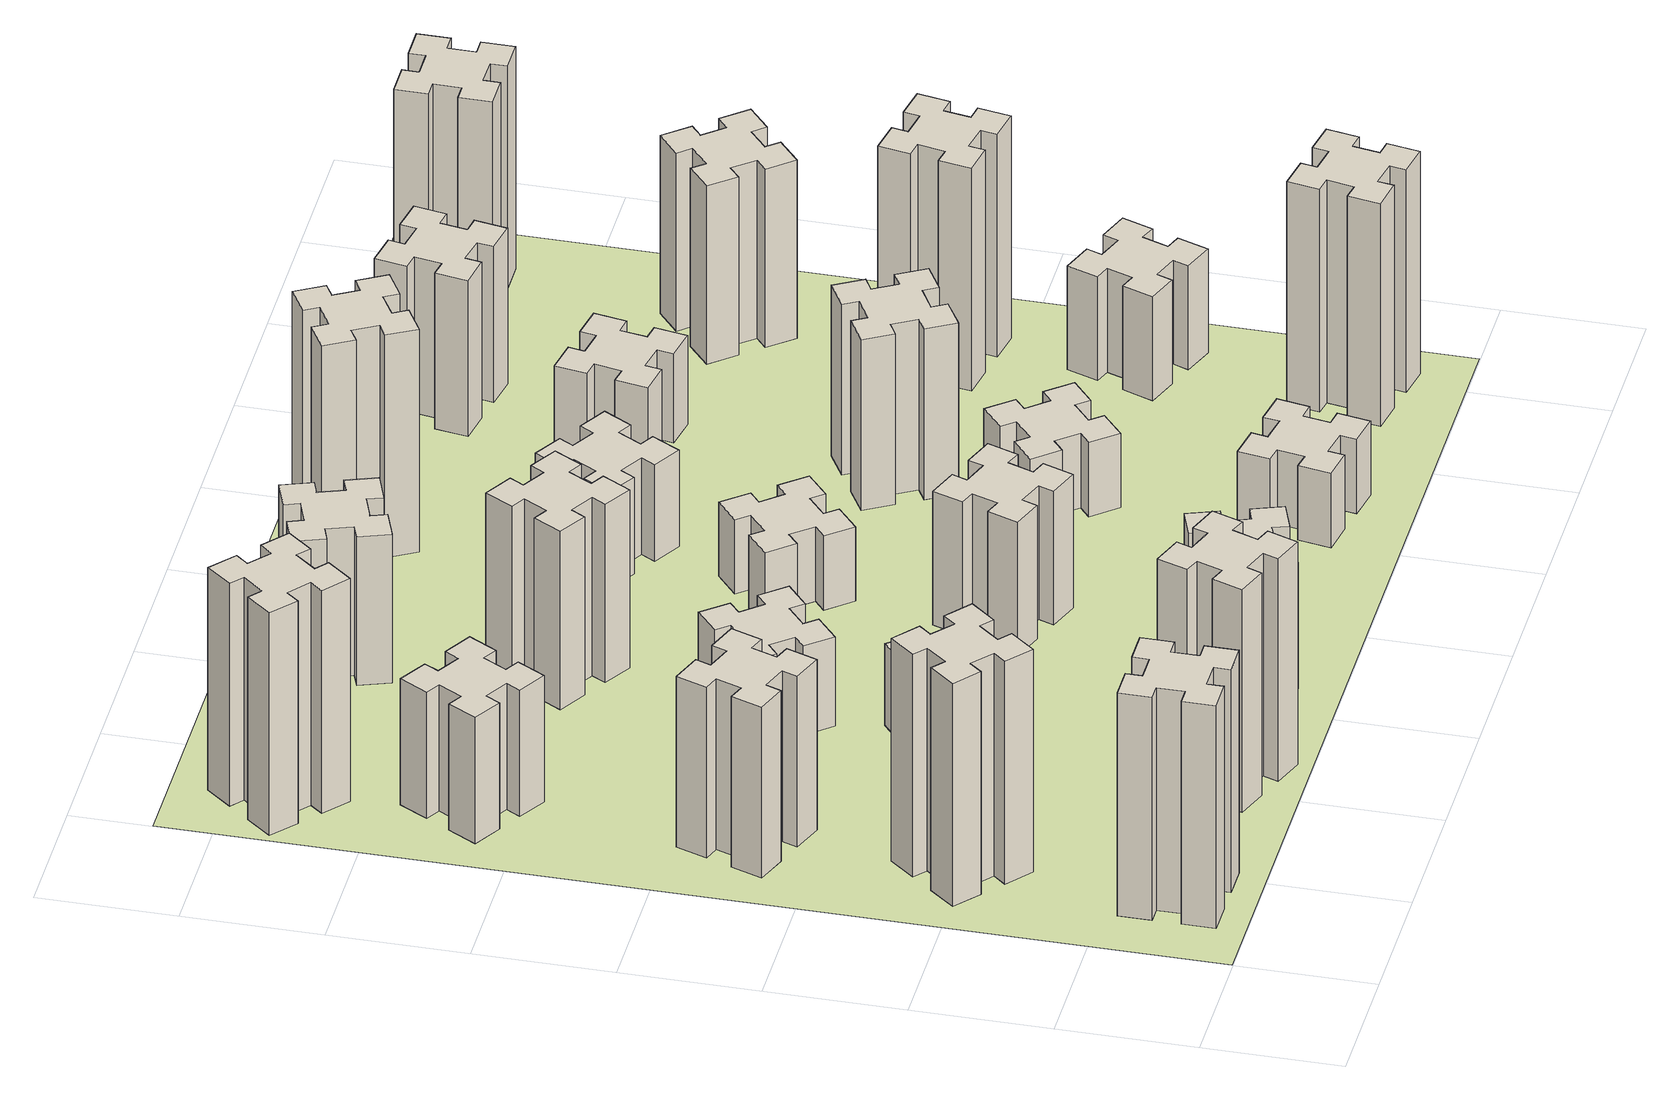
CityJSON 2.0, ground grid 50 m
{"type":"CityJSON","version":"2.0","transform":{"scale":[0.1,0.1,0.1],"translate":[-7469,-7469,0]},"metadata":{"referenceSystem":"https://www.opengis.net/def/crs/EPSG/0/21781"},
"CityObjects":{
"building1":{"type":"Building","attributes":{"class":"1000","function":"1000","usage":"1000","yearOfConstruction":2016,"roofType":"1000","measuredHeight":90,"storeysAboveGround":30,"storeysBelowGround":0},"geometry":[{"type":"Solid","lod":"1","boundaries":[[[[0,1,2,3,4,5,6,7,8,9,10,11,12,13,14,15,16,17,18,19]],[[17,16,20,21]],[[16,15,22,20]],[[15,14,23,22]],[[14,13,24,23]],[[13,12,25,24]],[[12,11,26,25]],[[11,10,27,26]],[[10,9,28,27]],[[9,8,29,28]],[[8,7,30,29]],[[7,6,31,30]],[[6,5,32,31]],[[5,4,33,32]],[[4,3,34,33]],[[3,2,35,34]],[[2,1,36,35]],[[1,0,37,36]],[[0,19,38,37]],[[19,18,39,38]],[[18,17,21,39]],[[24,25,26,27,28,29,30,31,32,33,34,35,36,37,38,39,21,20,22,23]]]]}]},
"building2":{"type":"Building","attributes":{"class":"1000","function":"1000","usage":"1000","yearOfConstruction":2016,"roofType":"1000","measuredHeight":90,"storeysAboveGround":30,"storeysBelowGround":0},"geometry":[{"type":"Solid","lod":"1","boundaries":[[[[40,41,42,43,44,45,46,47,48,49,50,51,52,53,54,55,56,57,58,59]],[[57,56,60,61]],[[56,55,62,60]],[[55,54,63,62]],[[54,53,64,63]],[[53,52,65,64]],[[52,51,66,65]],[[51,50,67,66]],[[50,49,68,67]],[[49,48,69,68]],[[48,47,70,69]],[[47,46,71,70]],[[46,45,72,71]],[[45,44,73,72]],[[44,43,74,73]],[[43,42,75,74]],[[42,41,76,75]],[[41,40,77,76]],[[40,59,78,77]],[[59,58,79,78]],[[58,57,61,79]],[[64,65,66,67,68,69,70,71,72,73,74,75,76,77,78,79,61,60,62,63]]]]}]},
"building3":{"type":"Building","attributes":{"class":"1000","function":"1000","usage":"1000","yearOfConstruction":2016,"roofType":"1000","measuredHeight":69,"storeysAboveGround":30,"storeysBelowGround":0},"geometry":[{"type":"Solid","lod":"1","boundaries":[[[[80,81,82,83,84,85,86,87,88,89,90,91,92,93,94,95,96,97,98,99]],[[97,96,100,101]],[[96,95,102,100]],[[95,94,103,102]],[[94,93,104,103]],[[93,92,105,104]],[[92,91,106,105]],[[91,90,107,106]],[[90,89,108,107]],[[89,88,109,108]],[[88,87,110,109]],[[87,86,111,110]],[[86,85,112,111]],[[85,84,113,112]],[[84,83,114,113]],[[83,82,115,114]],[[82,81,116,115]],[[81,80,117,116]],[[80,99,118,117]],[[99,98,119,118]],[[98,97,101,119]],[[104,105,106,107,108,109,110,111,112,113,114,115,116,117,118,119,101,100,102,103]]]]}]},
"building4":{"type":"Building","attributes":{"class":"1000","function":"1000","usage":"1000","yearOfConstruction":2016,"roofType":"1000","measuredHeight":51,"storeysAboveGround":30,"storeysBelowGround":0},"geometry":[{"type":"Solid","lod":"1","boundaries":[[[[120,121,122,123,124,125,126,127,128,129,130,131,132,133,134,135,136,137,138,139]],[[137,136,140,141]],[[136,135,142,140]],[[135,134,143,142]],[[134,133,144,143]],[[133,132,145,144]],[[132,131,146,145]],[[131,130,147,146]],[[130,129,148,147]],[[129,128,149,148]],[[128,127,150,149]],[[127,126,151,150]],[[126,125,152,151]],[[125,124,153,152]],[[124,123,154,153]],[[123,122,155,154]],[[122,121,156,155]],[[121,120,157,156]],[[120,139,158,157]],[[139,138,159,158]],[[138,137,141,159]],[[144,145,146,147,148,149,150,151,152,153,154,155,156,157,158,159,141,140,142,143]]]]}]},
"building5":{"type":"Building","attributes":{"class":"1000","function":"1000","usage":"1000","yearOfConstruction":2016,"roofType":"1000","measuredHeight":90,"storeysAboveGround":30,"storeysBelowGround":0},"geometry":[{"type":"Solid","lod":"1","boundaries":[[[[160,161,162,163,164,165,166,167,168,169,170,171,172,173,174,175,176,177,178,179]],[[177,176,180,181]],[[176,175,182,180]],[[175,174,183,182]],[[174,173,184,183]],[[173,172,185,184]],[[172,171,186,185]],[[171,170,187,186]],[[170,169,188,187]],[[169,168,189,188]],[[168,167,190,189]],[[167,166,191,190]],[[166,165,192,191]],[[165,164,193,192]],[[164,163,194,193]],[[163,162,195,194]],[[162,161,196,195]],[[161,160,197,196]],[[160,179,198,197]],[[179,178,199,198]],[[178,177,181,199]],[[184,185,186,187,188,189,190,191,192,193,194,195,196,197,198,199,181,180,182,183]]]]}]},
"building6":{"type":"Building","attributes":{"class":"1000","function":"1000","usage":"1000","yearOfConstruction":2016,"roofType":"1000","measuredHeight":90,"storeysAboveGround":30,"storeysBelowGround":0},"geometry":[{"type":"Solid","lod":"1","boundaries":[[[[200,201,202,203,204,205,206,207,208,209,210,211,212,213,214,215,216,217,218,219]],[[217,216,220,221]],[[216,215,222,220]],[[215,214,223,222]],[[214,213,224,223]],[[213,212,225,224]],[[212,211,226,225]],[[211,210,227,226]],[[210,209,228,227]],[[209,208,229,228]],[[208,207,230,229]],[[207,206,231,230]],[[206,205,232,231]],[[205,204,233,232]],[[204,203,234,233]],[[203,202,235,234]],[[202,201,236,235]],[[201,200,237,236]],[[200,219,238,237]],[[219,218,239,238]],[[218,217,221,239]],[[224,225,226,227,228,229,230,231,232,233,234,235,236,237,238,239,221,220,222,223]]]]}]},
"building7":{"type":"Building","attributes":{"class":"1000","function":"1000","usage":"1000","yearOfConstruction":2016,"roofType":"1000","measuredHeight":33,"storeysAboveGround":30,"storeysBelowGround":0},"geometry":[{"type":"Solid","lod":"1","boundaries":[[[[240,241,242,243,244,245,246,247,248,249,250,251,252,253,254,255,256,257,258,259]],[[257,256,260,261]],[[256,255,262,260]],[[255,254,263,262]],[[254,253,264,263]],[[253,252,265,264]],[[252,251,266,265]],[[251,250,267,266]],[[250,249,268,267]],[[249,248,269,268]],[[248,247,270,269]],[[247,246,271,270]],[[246,245,272,271]],[[245,244,273,272]],[[244,243,274,273]],[[243,242,275,274]],[[242,241,276,275]],[[241,240,277,276]],[[240,259,278,277]],[[259,258,279,278]],[[258,257,261,279]],[[264,265,266,267,268,269,270,271,272,273,274,275,276,277,278,279,261,260,262,263]]]]}]},
"building8":{"type":"Building","attributes":{"class":"1000","function":"1000","usage":"1000","yearOfConstruction":2016,"roofType":"1000","measuredHeight":36,"storeysAboveGround":30,"storeysBelowGround":0},"geometry":[{"type":"Solid","lod":"1","boundaries":[[[[280,281,282,283,284,285,286,287,288,289,290,291,292,293,294,295,296,297,298,299]],[[297,296,300,301]],[[296,295,302,300]],[[295,294,303,302]],[[294,293,304,303]],[[293,292,305,304]],[[292,291,306,305]],[[291,290,307,306]],[[290,289,308,307]],[[289,288,309,308]],[[288,287,310,309]],[[287,286,311,310]],[[286,285,312,311]],[[285,284,313,312]],[[284,283,314,313]],[[283,282,315,314]],[[282,281,316,315]],[[281,280,317,316]],[[280,299,318,317]],[[299,298,319,318]],[[298,297,301,319]],[[304,305,306,307,308,309,310,311,312,313,314,315,316,317,318,319,301,300,302,303]]]]}]},
"building9":{"type":"Building","attributes":{"class":"1000","function":"1000","usage":"1000","yearOfConstruction":2016,"roofType":"1000","measuredHeight":51,"storeysAboveGround":30,"storeysBelowGround":0},"geometry":[{"type":"Solid","lod":"1","boundaries":[[[[320,321,322,323,324,325,326,327,328,329,330,331,332,333,334,335,336,337,338,339]],[[337,336,340,341]],[[336,335,342,340]],[[335,334,343,342]],[[334,333,344,343]],[[333,332,345,344]],[[332,331,346,345]],[[331,330,347,346]],[[330,329,348,347]],[[329,328,349,348]],[[328,327,350,349]],[[327,326,351,350]],[[326,325,352,351]],[[325,324,353,352]],[[324,323,354,353]],[[323,322,355,354]],[[322,321,356,355]],[[321,320,357,356]],[[320,339,358,357]],[[339,338,359,358]],[[338,337,341,359]],[[344,345,346,347,348,349,350,351,352,353,354,355,356,357,358,359,341,340,342,343]]]]}]},
"building10":{"type":"Building","attributes":{"class":"1000","function":"1000","usage":"1000","yearOfConstruction":2016,"roofType":"1000","measuredHeight":72,"storeysAboveGround":30,"storeysBelowGround":0},"geometry":[{"type":"Solid","lod":"1","boundaries":[[[[360,361,362,363,364,365,366,367,368,369,370,371,372,373,374,375,376,377,378,379]],[[377,376,380,381]],[[376,375,382,380]],[[375,374,383,382]],[[374,373,384,383]],[[373,372,385,384]],[[372,371,386,385]],[[371,370,387,386]],[[370,369,388,387]],[[369,368,389,388]],[[368,367,390,389]],[[367,366,391,390]],[[366,365,392,391]],[[365,364,393,392]],[[364,363,394,393]],[[363,362,395,394]],[[362,361,396,395]],[[361,360,397,396]],[[360,379,398,397]],[[379,378,399,398]],[[378,377,381,399]],[[384,385,386,387,388,389,390,391,392,393,394,395,396,397,398,399,381,380,382,383]]]]}]},
"building11":{"type":"Building","attributes":{"class":"1000","function":"1000","usage":"1000","yearOfConstruction":2016,"roofType":"1000","measuredHeight":60,"storeysAboveGround":30,"storeysBelowGround":0},"geometry":[{"type":"Solid","lod":"1","boundaries":[[[[400,401,402,403,404,405,406,407,408,409,410,411,412,413,414,415,416,417,418,419]],[[417,416,420,421]],[[416,415,422,420]],[[415,414,423,422]],[[414,413,424,423]],[[413,412,425,424]],[[412,411,426,425]],[[411,410,427,426]],[[410,409,428,427]],[[409,408,429,428]],[[408,407,430,429]],[[407,406,431,430]],[[406,405,432,431]],[[405,404,433,432]],[[404,403,434,433]],[[403,402,435,434]],[[402,401,436,435]],[[401,400,437,436]],[[400,419,438,437]],[[419,418,439,438]],[[418,417,421,439]],[[424,425,426,427,428,429,430,431,432,433,434,435,436,437,438,439,421,420,422,423]]]]}]},
"building12":{"type":"Building","attributes":{"class":"1000","function":"1000","usage":"1000","yearOfConstruction":2016,"roofType":"1000","measuredHeight":54,"storeysAboveGround":30,"storeysBelowGround":0},"geometry":[{"type":"Solid","lod":"1","boundaries":[[[[440,441,442,443,444,445,446,447,448,449,450,451,452,453,454,455,456,457,458,459]],[[457,456,460,461]],[[456,455,462,460]],[[455,454,463,462]],[[454,453,464,463]],[[453,452,465,464]],[[452,451,466,465]],[[451,450,467,466]],[[450,449,468,467]],[[449,448,469,468]],[[448,447,470,469]],[[447,446,471,470]],[[446,445,472,471]],[[445,444,473,472]],[[444,443,474,473]],[[443,442,475,474]],[[442,441,476,475]],[[441,440,477,476]],[[440,459,478,477]],[[459,458,479,478]],[[458,457,461,479]],[[464,465,466,467,468,469,470,471,472,473,474,475,476,477,478,479,461,460,462,463]]]]}]},
"building13":{"type":"Building","attributes":{"class":"1000","function":"1000","usage":"1000","yearOfConstruction":2016,"roofType":"1000","measuredHeight":30,"storeysAboveGround":30,"storeysBelowGround":0},"geometry":[{"type":"Solid","lod":"1","boundaries":[[[[480,481,482,483,484,485,486,487,488,489,490,491,492,493,494,495,496,497,498,499]],[[497,496,500,501]],[[496,495,502,500]],[[495,494,503,502]],[[494,493,504,503]],[[493,492,505,504]],[[492,491,506,505]],[[491,490,507,506]],[[490,489,508,507]],[[489,488,509,508]],[[488,487,510,509]],[[487,486,511,510]],[[486,485,512,511]],[[485,484,513,512]],[[484,483,514,513]],[[483,482,515,514]],[[482,481,516,515]],[[481,480,517,516]],[[480,499,518,517]],[[499,498,519,518]],[[498,497,501,519]],[[504,505,506,507,508,509,510,511,512,513,514,515,516,517,518,519,501,500,502,503]]]]}]},
"building14":{"type":"Building","attributes":{"class":"1000","function":"1000","usage":"1000","yearOfConstruction":2016,"roofType":"1000","measuredHeight":39,"storeysAboveGround":30,"storeysBelowGround":0},"geometry":[{"type":"Solid","lod":"1","boundaries":[[[[520,521,522,523,524,525,526,527,528,529,530,531,532,533,534,535,536,537,538,539]],[[537,536,540,541]],[[536,535,542,540]],[[535,534,543,542]],[[534,533,544,543]],[[533,532,545,544]],[[532,531,546,545]],[[531,530,547,546]],[[530,529,548,547]],[[529,528,549,548]],[[528,527,550,549]],[[527,526,551,550]],[[526,525,552,551]],[[525,524,553,552]],[[524,523,554,553]],[[523,522,555,554]],[[522,521,556,555]],[[521,520,557,556]],[[520,539,558,557]],[[539,538,559,558]],[[538,537,541,559]],[[544,545,546,547,548,549,550,551,552,553,554,555,556,557,558,559,541,540,542,543]]]]}]},
"building15":{"type":"Building","attributes":{"class":"1000","function":"1000","usage":"1000","yearOfConstruction":2016,"roofType":"1000","measuredHeight":30,"storeysAboveGround":30,"storeysBelowGround":0},"geometry":[{"type":"Solid","lod":"1","boundaries":[[[[560,561,562,563,564,565,566,567,568,569,570,571,572,573,574,575,576,577,578,579]],[[577,576,580,581]],[[576,575,582,580]],[[575,574,583,582]],[[574,573,584,583]],[[573,572,585,584]],[[572,571,586,585]],[[571,570,587,586]],[[570,569,588,587]],[[569,568,589,588]],[[568,567,590,589]],[[567,566,591,590]],[[566,565,592,591]],[[565,564,593,592]],[[564,563,594,593]],[[563,562,595,594]],[[562,561,596,595]],[[561,560,597,596]],[[560,579,598,597]],[[579,578,599,598]],[[578,577,581,599]],[[584,585,586,587,588,589,590,591,592,593,594,595,596,597,598,599,581,580,582,583]]]]}]},
"building16":{"type":"Building","attributes":{"class":"1000","function":"1000","usage":"1000","yearOfConstruction":2016,"roofType":"1000","measuredHeight":90,"storeysAboveGround":30,"storeysBelowGround":0},"geometry":[{"type":"Solid","lod":"1","boundaries":[[[[600,601,602,603,604,605,606,607,608,609,610,611,612,613,614,615,616,617,618,619]],[[617,616,620,621]],[[616,615,622,620]],[[615,614,623,622]],[[614,613,624,623]],[[613,612,625,624]],[[612,611,626,625]],[[611,610,627,626]],[[610,609,628,627]],[[609,608,629,628]],[[608,607,630,629]],[[607,606,631,630]],[[606,605,632,631]],[[605,604,633,632]],[[604,603,634,633]],[[603,602,635,634]],[[602,601,636,635]],[[601,600,637,636]],[[600,619,638,637]],[[619,618,639,638]],[[618,617,621,639]],[[624,625,626,627,628,629,630,631,632,633,634,635,636,637,638,639,621,620,622,623]]]]}]},
"building17":{"type":"Building","attributes":{"class":"1000","function":"1000","usage":"1000","yearOfConstruction":2016,"roofType":"1000","measuredHeight":30,"storeysAboveGround":30,"storeysBelowGround":0},"geometry":[{"type":"Solid","lod":"1","boundaries":[[[[640,641,642,643,644,645,646,647,648,649,650,651,652,653,654,655,656,657,658,659]],[[657,656,660,661]],[[656,655,662,660]],[[655,654,663,662]],[[654,653,664,663]],[[653,652,665,664]],[[652,651,666,665]],[[651,650,667,666]],[[650,649,668,667]],[[649,648,669,668]],[[648,647,670,669]],[[647,646,671,670]],[[646,645,672,671]],[[645,644,673,672]],[[644,643,674,673]],[[643,642,675,674]],[[642,641,676,675]],[[641,640,677,676]],[[640,659,678,677]],[[659,658,679,678]],[[658,657,661,679]],[[664,665,666,667,668,669,670,671,672,673,674,675,676,677,678,679,661,660,662,663]]]]}]},
"building18":{"type":"Building","attributes":{"class":"1000","function":"1000","usage":"1000","yearOfConstruction":2016,"roofType":"1000","measuredHeight":69,"storeysAboveGround":30,"storeysBelowGround":0},"geometry":[{"type":"Solid","lod":"1","boundaries":[[[[680,681,682,683,684,685,686,687,688,689,690,691,692,693,694,695,696,697,698,699]],[[697,696,700,701]],[[696,695,702,700]],[[695,694,703,702]],[[694,693,704,703]],[[693,692,705,704]],[[692,691,706,705]],[[691,690,707,706]],[[690,689,708,707]],[[689,688,709,708]],[[688,687,710,709]],[[687,686,711,710]],[[686,685,712,711]],[[685,684,713,712]],[[684,683,714,713]],[[683,682,715,714]],[[682,681,716,715]],[[681,680,717,716]],[[680,699,718,717]],[[699,698,719,718]],[[698,697,701,719]],[[704,705,706,707,708,709,710,711,712,713,714,715,716,717,718,719,701,700,702,703]]]]}]},
"building19":{"type":"Building","attributes":{"class":"1000","function":"1000","usage":"1000","yearOfConstruction":2016,"roofType":"1000","measuredHeight":36,"storeysAboveGround":30,"storeysBelowGround":0},"geometry":[{"type":"Solid","lod":"1","boundaries":[[[[720,721,722,723,724,725,726,727,728,729,730,731,732,733,734,735,736,737,738,739]],[[737,736,740,741]],[[736,735,742,740]],[[735,734,743,742]],[[734,733,744,743]],[[733,732,745,744]],[[732,731,746,745]],[[731,730,747,746]],[[730,729,748,747]],[[729,728,749,748]],[[728,727,750,749]],[[727,726,751,750]],[[726,725,752,751]],[[725,724,753,752]],[[724,723,754,753]],[[723,722,755,754]],[[722,721,756,755]],[[721,720,757,756]],[[720,739,758,757]],[[739,738,759,758]],[[738,737,741,759]],[[744,745,746,747,748,749,750,751,752,753,754,755,756,757,758,759,741,740,742,743]]]]}]},
"building20":{"type":"Building","attributes":{"class":"1000","function":"1000","usage":"1000","yearOfConstruction":2016,"roofType":"1000","measuredHeight":90,"storeysAboveGround":30,"storeysBelowGround":0},"geometry":[{"type":"Solid","lod":"1","boundaries":[[[[760,761,762,763,764,765,766,767,768,769,770,771,772,773,774,775,776,777,778,779]],[[777,776,780,781]],[[776,775,782,780]],[[775,774,783,782]],[[774,773,784,783]],[[773,772,785,784]],[[772,771,786,785]],[[771,770,787,786]],[[770,769,788,787]],[[769,768,789,788]],[[768,767,790,789]],[[767,766,791,790]],[[766,765,792,791]],[[765,764,793,792]],[[764,763,794,793]],[[763,762,795,794]],[[762,761,796,795]],[[761,760,797,796]],[[760,779,798,797]],[[779,778,799,798]],[[778,777,781,799]],[[784,785,786,787,788,789,790,791,792,793,794,795,796,797,798,799,781,780,782,783]]]]}]},
"building21":{"type":"Building","attributes":{"class":"1000","function":"1000","usage":"1000","yearOfConstruction":2016,"roofType":"1000","measuredHeight":63,"storeysAboveGround":30,"storeysBelowGround":0},"geometry":[{"type":"Solid","lod":"1","boundaries":[[[[800,801,802,803,804,805,806,807,808,809,810,811,812,813,814,815,816,817,818,819]],[[817,816,820,821]],[[816,815,822,820]],[[815,814,823,822]],[[814,813,824,823]],[[813,812,825,824]],[[812,811,826,825]],[[811,810,827,826]],[[810,809,828,827]],[[809,808,829,828]],[[808,807,830,829]],[[807,806,831,830]],[[806,805,832,831]],[[805,804,833,832]],[[804,803,834,833]],[[803,802,835,834]],[[802,801,836,835]],[[801,800,837,836]],[[800,819,838,837]],[[819,818,839,838]],[[818,817,821,839]],[[824,825,826,827,828,829,830,831,832,833,834,835,836,837,838,839,821,820,822,823]]]]}]},
"building22":{"type":"Building","attributes":{"class":"1000","function":"1000","usage":"1000","yearOfConstruction":2016,"roofType":"1000","measuredHeight":42,"storeysAboveGround":30,"storeysBelowGround":0},"geometry":[{"type":"Solid","lod":"1","boundaries":[[[[840,841,842,843,844,845,846,847,848,849,850,851,852,853,854,855,856,857,858,859]],[[857,856,860,861]],[[856,855,862,860]],[[855,854,863,862]],[[854,853,864,863]],[[853,852,865,864]],[[852,851,866,865]],[[851,850,867,866]],[[850,849,868,867]],[[849,848,869,868]],[[848,847,870,869]],[[847,846,871,870]],[[846,845,872,871]],[[845,844,873,872]],[[844,843,874,873]],[[843,842,875,874]],[[842,841,876,875]],[[841,840,877,876]],[[840,859,878,877]],[[859,858,879,878]],[[858,857,861,879]],[[864,865,866,867,868,869,870,871,872,873,874,875,876,877,878,879,861,860,862,863]]]]}]},
"building23":{"type":"Building","attributes":{"class":"1000","function":"1000","usage":"1000","yearOfConstruction":2016,"roofType":"1000","measuredHeight":90,"storeysAboveGround":30,"storeysBelowGround":0},"geometry":[{"type":"Solid","lod":"1","boundaries":[[[[880,881,882,883,884,885,886,887,888,889,890,891,892,893,894,895,896,897,898,899]],[[897,896,900,901]],[[896,895,902,900]],[[895,894,903,902]],[[894,893,904,903]],[[893,892,905,904]],[[892,891,906,905]],[[891,890,907,906]],[[890,889,908,907]],[[889,888,909,908]],[[888,887,910,909]],[[887,886,911,910]],[[886,885,912,911]],[[885,884,913,912]],[[884,883,914,913]],[[883,882,915,914]],[[882,881,916,915]],[[881,880,917,916]],[[880,899,918,917]],[[899,898,919,918]],[[898,897,901,919]],[[904,905,906,907,908,909,910,911,912,913,914,915,916,917,918,919,901,900,902,903]]]]}]},
"building24":{"type":"Building","attributes":{"class":"1000","function":"1000","usage":"1000","yearOfConstruction":2016,"roofType":"1000","measuredHeight":72,"storeysAboveGround":30,"storeysBelowGround":0},"geometry":[{"type":"Solid","lod":"1","boundaries":[[[[920,921,922,923,924,925,926,927,928,929,930,931,932,933,934,935,936,937,938,939]],[[937,936,940,941]],[[936,935,942,940]],[[935,934,943,942]],[[934,933,944,943]],[[933,932,945,944]],[[932,931,946,945]],[[931,930,947,946]],[[930,929,948,947]],[[929,928,949,948]],[[928,927,950,949]],[[927,926,951,950]],[[926,925,952,951]],[[925,924,953,952]],[[924,923,954,953]],[[923,922,955,954]],[[922,921,956,955]],[[921,920,957,956]],[[920,939,958,957]],[[939,938,959,958]],[[938,937,941,959]],[[944,945,946,947,948,949,950,951,952,953,954,955,956,957,958,959,941,940,942,943]]]]}]},
"building25":{"type":"Building","attributes":{"class":"1000","function":"1000","usage":"1000","yearOfConstruction":2016,"roofType":"1000","measuredHeight":90,"storeysAboveGround":30,"storeysBelowGround":0},"geometry":[{"type":"Solid","lod":"1","boundaries":[[[[960,961,962,963,964,965,966,967,968,969,970,971,972,973,974,975,976,977,978,979]],[[977,976,980,981]],[[976,975,982,980]],[[975,974,983,982]],[[974,973,984,983]],[[973,972,985,984]],[[972,971,986,985]],[[971,970,987,986]],[[970,969,988,987]],[[969,968,989,988]],[[968,967,990,989]],[[967,966,991,990]],[[966,965,992,991]],[[965,964,993,992]],[[964,963,994,993]],[[963,962,995,994]],[[962,961,996,995]],[[961,960,997,996]],[[960,979,998,997]],[[979,978,999,998]],[[978,977,981,999]],[[984,985,986,987,988,989,990,991,992,993,994,995,996,997,998,999,981,980,982,983]]]]}]},
"landuse1":{"type":"LandUse","attributes":{"name":"plot1","function":"1010"},"geometry":[{"type":"MultiSurface","lod":"1","boundaries":[[[1000,1001,1002,1003]]]}]}
},
"vertices":[
[265,325,0],[265,225,0],[205,225,0],[205,105,0],[325,105,0],[325,165,0],[425,165,0],[425,105,0],[545,105,0],[545,225,0],[485,225,0],[485,325,0],[545,325,0],[545,445,0],[425,445,0],[425,385,0],[325,385,0],[325,445,0],[205,445,0],[205,325,0],[325,385,900],[325,445,900],[425,385,900],[425,445,900],[545,445,900],[545,325,900],[485,325,900],[485,225,900],[545,225,900],[545,105,900],[425,105,900],[425,165,900],[325,165,900],[325,105,900],[205,105,900],[205,225,900],[265,225,900],[265,325,900],[205,325,900],[205,445,900],
[484,1067,0],[408,1132,0],[446,1178,0],[354,1255,0],[277,1163,0],[323,1124,0],[259,1048,0],[213,1086,0],[136,994,0],[228,917,0],[266,963,0],[343,899,0],[304,853,0],[396,776,0],[473,868,0],[427,906,0],[492,983,0],[538,944,0],[615,1036,0],[523,1113,0],[492,983,900],[538,944,900],[427,906,900],[473,868,900],[396,776,900],[304,853,900],[343,899,900],[266,963,900],[228,917,900],[136,994,900],[213,1086,900],[259,1048,900],[323,1124,900],[277,1163,900],[354,1255,900],[446,1178,900],[408,1132,900],[484,1067,900],[523,1113,900],[615,1036,900],
[291,1669,0],[385,1635,0],[364,1579,0],[477,1537,0],[518,1650,0],[462,1671,0],[496,1765,0],[552,1744,0],[593,1857,0],[480,1898,0],[460,1842,0],[366,1876,0],[387,1932,0],[274,1973,0],[233,1860,0],[289,1840,0],[255,1746,0],[199,1767,0],[157,1654,0],[270,1613,0],[255,1746,690],[199,1767,690],[289,1840,690],[233,1860,690],[274,1973,690],[387,1932,690],[366,1876,690],[460,1842,690],[480,1898,690],[593,1857,690],[552,1744,690],[496,1765,690],[462,1671,690],[518,1650,690],[477,1537,690],[364,1579,690],[385,1635,690],[291,1669,690],[270,1613,690],[157,1654,690],
[446,2597,0],[496,2684,0],[548,2654,0],[608,2758,0],[504,2818,0],[474,2766,0],[387,2816,0],[417,2868,0],[313,2928,0],[253,2824,0],[305,2794,0],[255,2707,0],[203,2737,0],[143,2633,0],[247,2573,0],[277,2625,0],[364,2575,0],[334,2523,0],[438,2463,0],[498,2567,0],[364,2575,510],[334,2523,510],[277,2625,510],[247,2573,510],[143,2633,510],[203,2737,510],[255,2707,510],[305,2794,510],[253,2824,510],[313,2928,510],[417,2868,510],[387,2816,510],[474,2766,510],[504,2818,510],[608,2758,510],[548,2654,510],[496,2684,510],[446,2597,510],[498,2567,510],[438,2463,510],
[1029,360,0],[995,266,0],[939,287,0],[897,174,0],[1010,133,0],[1031,189,0],[1125,155,0],[1104,99,0],[1217,57,0],[1258,170,0],[1202,191,0],[1236,285,0],[1292,264,0],[1333,377,0],[1220,418,0],[1200,362,0],[1106,396,0],[1127,452,0],[1014,493,0],[973,380,0],[1106,396,900],[1127,452,900],[1200,362,900],[1220,418,900],[1333,377,900],[1292,264,900],[1236,285,900],[1202,191,900],[1258,170,900],[1217,57,900],[1104,99,900],[1125,155,900],[1031,189,900],[1010,133,900],[897,174,900],[939,287,900],[995,266,900],[1029,360,900],[973,380,900],[1014,493,900],
[384,3387,0],[308,3452,0],[346,3498,0],[254,3575,0],[177,3483,0],[223,3444,0],[159,3368,0],[113,3406,0],[36,3314,0],[128,3237,0],[166,3283,0],[243,3219,0],[204,3173,0],[296,3096,0],[373,3188,0],[327,3226,0],[392,3303,0],[438,3264,0],[515,3356,0],[423,3433,0],[392,3303,900],[438,3264,900],[327,3226,900],[373,3188,900],[296,3096,900],[204,3173,900],[243,3219,900],[166,3283,900],[128,3237,900],[36,3314,900],[113,3406,900],[159,3368,900],[223,3444,900],[177,3483,900],[254,3575,900],[346,3498,900],[308,3452,900],[384,3387,900],[423,3433,900],[515,3356,900],
[1083,1332,0],[1006,1267,0],[968,1313,0],[876,1236,0],[953,1144,0],[999,1183,0],[1063,1106,0],[1017,1068,0],[1094,976,0],[1186,1053,0],[1148,1099,0],[1224,1163,0],[1263,1117,0],[1355,1194,0],[1278,1286,0],[1232,1248,0],[1167,1324,0],[1213,1363,0],[1136,1455,0],[1044,1378,0],[1167,1324,330],[1213,1363,330],[1232,1248,330],[1278,1286,330],[1355,1194,330],[1263,1117,330],[1224,1163,330],[1148,1099,330],[1186,1053,330],[1094,976,330],[1017,1068,330],[1063,1106,330],[999,1183,330],[953,1144,330],[876,1236,330],[968,1313,330],[1006,1267,330],[1083,1332,330],[1044,1378,330],[1136,1455,330],
[1083,1972,0],[1006,1907,0],[968,1953,0],[876,1876,0],[953,1784,0],[999,1823,0],[1063,1746,0],[1017,1708,0],[1094,1616,0],[1186,1693,0],[1148,1739,0],[1224,1803,0],[1263,1757,0],[1355,1834,0],[1278,1926,0],[1232,1888,0],[1167,1964,0],[1213,2003,0],[1136,2095,0],[1044,2018,0],[1167,1964,360],[1213,2003,360],[1232,1888,360],[1278,1926,360],[1355,1834,360],[1263,1757,360],[1224,1803,360],[1148,1739,360],[1186,1693,360],[1094,1616,360],[1017,1708,360],[1063,1746,360],[999,1823,360],[953,1784,360],[876,1876,360],[968,1953,360],[1006,1907,360],[1083,1972,360],[1044,2018,360],[1136,2095,360],
[1765,496,0],[1671,462,0],[1650,518,0],[1537,477,0],[1579,364,0],[1635,385,0],[1669,291,0],[1613,270,0],[1654,157,0],[1767,199,0],[1746,255,0],[1840,289,0],[1860,233,0],[1973,274,0],[1932,387,0],[1876,366,0],[1842,460,0],[1898,480,0],[1857,593,0],[1744,552,0],[1842,460,510],[1898,480,510],[1876,366,510],[1932,387,510],[1973,274,510],[1860,233,510],[1840,289,510],[1746,255,510],[1767,199,510],[1654,157,510],[1613,270,510],[1669,291,510],[1635,385,510],[1579,364,510],[1537,477,510],[1650,518,510],[1671,462,510],[1765,496,510],[1744,552,510],[1857,593,510],
[1314,2666,0],[1227,2716,0],[1257,2768,0],[1153,2828,0],[1093,2724,0],[1145,2694,0],[1095,2607,0],[1043,2637,0],[983,2533,0],[1087,2473,0],[1117,2525,0],[1204,2475,0],[1174,2423,0],[1278,2363,0],[1338,2467,0],[1286,2497,0],[1336,2584,0],[1388,2554,0],[1448,2658,0],[1344,2718,0],[1336,2584,720],[1388,2554,720],[1286,2497,720],[1338,2467,720],[1278,2363,720],[1174,2423,720],[1204,2475,720],[1117,2525,720],[1087,2473,720],[983,2533,720],[1043,2637,720],[1095,2607,720],[1145,2694,720],[1093,2724,720],[1153,2828,720],[1257,2768,720],[1227,2716,720],[1314,2666,720],[1344,2718,720],[1448,2658,720],
[1125,3456,0],[1031,3422,0],[1010,3478,0],[897,3437,0],[939,3324,0],[995,3345,0],[1029,3251,0],[973,3230,0],[1014,3117,0],[1127,3159,0],[1106,3215,0],[1200,3249,0],[1220,3193,0],[1333,3234,0],[1292,3347,0],[1236,3326,0],[1202,3420,0],[1258,3440,0],[1217,3553,0],[1104,3512,0],[1202,3420,600],[1258,3440,600],[1236,3326,600],[1292,3347,600],[1333,3234,600],[1220,3193,600],[1200,3249,600],[1106,3215,600],[1127,3159,600],[1014,3117,600],[973,3230,600],[1029,3251,600],[995,3345,600],[939,3324,600],[897,3437,600],[1010,3478,600],[1031,3422,600],[1125,3456,600],[1104,3512,600],[1217,3553,600],
[1769,1300,0],[1735,1206,0],[1679,1227,0],[1637,1114,0],[1750,1073,0],[1771,1129,0],[1865,1095,0],[1844,1039,0],[1957,997,0],[1998,1110,0],[1942,1131,0],[1976,1225,0],[2032,1204,0],[2073,1317,0],[1960,1358,0],[1940,1302,0],[1846,1336,0],[1867,1392,0],[1754,1433,0],[1713,1320,0],[1846,1336,540],[1867,1392,540],[1940,1302,540],[1960,1358,540],[2073,1317,540],[2032,1204,540],[1976,1225,540],[1942,1131,540],[1998,1110,540],[1957,997,540],[1844,1039,540],[1865,1095,540],[1771,1129,540],[1750,1073,540],[1637,1114,540],[1679,1227,540],[1735,1206,540],[1769,1300,540],[1713,1320,540],[1754,1433,540],
[1972,1988,0],[1907,2064,0],[1953,2103,0],[1876,2195,0],[1784,2118,0],[1823,2072,0],[1746,2007,0],[1708,2053,0],[1616,1976,0],[1693,1884,0],[1739,1923,0],[1803,1846,0],[1757,1808,0],[1834,1716,0],[1926,1793,0],[1888,1839,0],[1964,1903,0],[2003,1857,0],[2095,1934,0],[2018,2026,0],[1964,1903,300],[2003,1857,300],[1888,1839,300],[1926,1793,300],[1834,1716,300],[1757,1808,300],[1803,1846,300],[1739,1923,300],[1693,1884,300],[1616,1976,300],[1708,2053,300],[1746,2007,300],[1823,2072,300],[1784,2118,300],[1876,2195,300],[1953,2103,300],[1907,2064,300],[1972,1988,300],[2018,2026,300],[2095,1934,300],
[2026,2497,0],[2076,2584,0],[2128,2554,0],[2188,2658,0],[2084,2718,0],[2054,2666,0],[1967,2716,0],[1997,2768,0],[1893,2828,0],[1833,2724,0],[1885,2694,0],[1835,2607,0],[1783,2637,0],[1723,2533,0],[1827,2473,0],[1857,2525,0],[1944,2475,0],[1914,2423,0],[2018,2363,0],[2078,2467,0],[1944,2475,390],[1914,2423,390],[1857,2525,390],[1827,2473,390],[1723,2533,390],[1783,2637,390],[1835,2607,390],[1885,2694,390],[1833,2724,390],[1893,2828,390],[1997,2768,390],[1967,2716,390],[2054,2666,390],[2084,2718,390],[2188,2658,390],[2128,2554,390],[2076,2584,390],[2026,2497,390],[2078,2467,390],[2018,2363,390],
[2596,444,0],[2578,345,0],[2519,356,0],[2498,237,0],[2617,217,0],[2627,276,0],[2725,258,0],[2715,199,0],[2833,178,0],[2854,297,0],[2795,307,0],[2812,405,0],[2871,395,0],[2892,513,0],[2774,534,0],[2764,475,0],[2665,492,0],[2676,551,0],[2557,572,0],[2537,454,0],[2665,492,300],[2676,551,300],[2764,475,300],[2774,534,300],[2892,513,300],[2871,395,300],[2812,405,300],[2795,307,300],[2854,297,300],[2833,178,300],[2715,199,300],[2725,258,300],[2627,276,300],[2617,217,300],[2498,237,300],[2519,356,300],[2578,345,300],[2596,444,300],[2537,454,300],[2557,572,300],
[1844,3556,0],[1757,3506,0],[1727,3558,0],[1623,3498,0],[1683,3394,0],[1735,3424,0],[1785,3337,0],[1733,3307,0],[1793,3203,0],[1897,3263,0],[1867,3315,0],[1954,3365,0],[1984,3313,0],[2088,3373,0],[2028,3477,0],[1976,3447,0],[1926,3534,0],[1978,3564,0],[1918,3668,0],[1814,3608,0],[1926,3534,900],[1978,3564,900],[1976,3447,900],[2028,3477,900],[2088,3373,900],[1984,3313,900],[1954,3365,900],[1867,3315,900],[1897,3263,900],[1793,3203,900],[1733,3307,900],[1785,3337,900],[1735,3424,900],[1683,3394,900],[1623,3498,900],[1727,3558,900],[1757,3506,900],[1844,3556,900],[1814,3608,900],[1918,3668,900],
[2628,1099,0],[2704,1163,0],[2743,1117,0],[2835,1194,0],[2758,1286,0],[2712,1248,0],[2647,1324,0],[2693,1363,0],[2616,1455,0],[2524,1378,0],[2563,1332,0],[2486,1267,0],[2448,1313,0],[2356,1236,0],[2433,1144,0],[2479,1183,0],[2543,1106,0],[2497,1068,0],[2574,976,0],[2666,1053,0],[2543,1106,300],[2497,1068,300],[2479,1183,300],[2433,1144,300],[2356,1236,300],[2448,1313,300],[2486,1267,300],[2563,1332,300],[2524,1378,300],[2616,1455,300],[2693,1363,300],[2647,1324,300],[2712,1248,300],[2758,1286,300],[2835,1194,300],[2743,1117,300],[2704,1163,300],[2628,1099,300],[2666,1053,300],[2574,976,300],
[2716,1767,0],[2666,1854,0],[2718,1884,0],[2658,1988,0],[2554,1928,0],[2584,1876,0],[2497,1826,0],[2467,1878,0],[2363,1818,0],[2423,1714,0],[2475,1744,0],[2525,1657,0],[2473,1627,0],[2533,1523,0],[2637,1583,0],[2607,1635,0],[2694,1685,0],[2724,1633,0],[2828,1693,0],[2768,1797,0],[2694,1685,690],[2724,1633,690],[2607,1635,690],[2637,1583,690],[2533,1523,690],[2473,1627,690],[2525,1657,690],[2475,1744,690],[2423,1714,690],[2363,1818,690],[2467,1878,690],[2497,1826,690],[2584,1876,690],[2554,1928,690],[2658,1988,690],[2718,1884,690],[2666,1854,690],[2716,1767,690],[2768,1797,690],[2828,1693,690],
[2664,2795,0],[2565,2812,0],[2576,2871,0],[2457,2892,0],[2437,2774,0],[2496,2764,0],[2478,2665,0],[2419,2676,0],[2398,2557,0],[2517,2537,0],[2527,2596,0],[2625,2578,0],[2615,2519,0],[2733,2498,0],[2754,2617,0],[2695,2627,0],[2712,2725,0],[2771,2715,0],[2792,2833,0],[2674,2854,0],[2712,2725,360],[2771,2715,360],[2695,2627,360],[2754,2617,360],[2733,2498,360],[2615,2519,360],[2625,2578,360],[2527,2596,360],[2517,2537,360],[2398,2557,360],[2419,2676,360],[2478,2665,360],[2496,2764,360],[2437,2774,360],[2457,2892,360],[2576,2871,360],[2565,2812,360],[2664,2795,360],[2674,2854,360],[2792,2833,360],
[3504,475,0],[3405,492,0],[3416,551,0],[3297,572,0],[3277,454,0],[3336,444,0],[3318,345,0],[3259,356,0],[3238,237,0],[3357,217,0],[3367,276,0],[3465,258,0],[3455,199,0],[3573,178,0],[3594,297,0],[3535,307,0],[3552,405,0],[3611,395,0],[3632,513,0],[3514,534,0],[3552,405,900],[3611,395,900],[3535,307,900],[3594,297,900],[3573,178,900],[3455,199,900],[3465,258,900],[3367,276,900],[3357,217,900],[3238,237,900],[3259,356,900],[3318,345,900],[3336,444,900],[3277,454,900],[3297,572,900],[3416,551,900],[3405,492,900],[3504,475,900],[3514,534,900],[3632,513,900],
[2596,3404,0],[2578,3305,0],[2519,3316,0],[2498,3197,0],[2617,3177,0],[2627,3236,0],[2725,3218,0],[2715,3159,0],[2833,3138,0],[2854,3257,0],[2795,3267,0],[2812,3365,0],[2871,3355,0],[2892,3473,0],[2774,3494,0],[2764,3435,0],[2665,3452,0],[2676,3511,0],[2557,3532,0],[2537,3414,0],[2665,3452,630],[2676,3511,630],[2764,3435,630],[2774,3494,630],[2892,3473,630],[2871,3355,630],[2812,3365,630],[2795,3267,630],[2854,3257,630],[2833,3138,630],[2715,3159,630],[2725,3218,630],[2627,3236,630],[2617,3177,630],[2498,3197,630],[2519,3316,630],[2578,3305,630],[2596,3404,630],[2537,3414,630],[2557,3532,630],
[3351,1029,0],[3445,995,0],[3424,939,0],[3537,897,0],[3578,1010,0],[3522,1031,0],[3556,1125,0],[3612,1104,0],[3653,1217,0],[3540,1258,0],[3520,1202,0],[3426,1236,0],[3447,1292,0],[3334,1333,0],[3293,1220,0],[3349,1200,0],[3315,1106,0],[3259,1127,0],[3217,1014,0],[3330,973,0],[3315,1106,420],[3259,1127,420],[3349,1200,420],[3293,1220,420],[3334,1333,420],[3447,1292,420],[3426,1236,420],[3520,1202,420],[3540,1258,420],[3653,1217,420],[3612,1104,420],[3556,1125,420],[3522,1031,420],[3578,1010,420],[3537,897,420],[3424,939,420],[3445,995,420],[3351,1029,420],[3330,973,420],[3217,1014,420],
[3267,1656,0],[3365,1638,0],[3355,1579,0],[3473,1558,0],[3494,1677,0],[3435,1687,0],[3452,1785,0],[3511,1775,0],[3532,1893,0],[3414,1914,0],[3404,1855,0],[3305,1872,0],[3316,1931,0],[3197,1952,0],[3177,1834,0],[3236,1824,0],[3218,1725,0],[3159,1736,0],[3138,1617,0],[3257,1597,0],[3218,1725,900],[3159,1736,900],[3236,1824,900],[3177,1834,900],[3197,1952,900],[3316,1931,900],[3305,1872,900],[3404,1855,900],[3414,1914,900],[3532,1893,900],[3511,1775,900],[3452,1785,900],[3435,1687,900],[3494,1677,900],[3473,1558,900],[3355,1579,900],[3365,1638,900],[3267,1656,900],[3257,1597,900],[3138,1617,900],
[3219,2463,0],[3283,2386,0],[3237,2348,0],[3314,2256,0],[3406,2333,0],[3368,2379,0],[3444,2443,0],[3483,2397,0],[3575,2474,0],[3498,2566,0],[3452,2528,0],[3387,2604,0],[3433,2643,0],[3356,2735,0],[3264,2658,0],[3303,2612,0],[3226,2547,0],[3188,2593,0],[3096,2516,0],[3173,2424,0],[3226,2547,720],[3188,2593,720],[3303,2612,720],[3264,2658,720],[3356,2735,720],[3433,2643,720],[3387,2604,720],[3452,2528,720],[3498,2566,720],[3575,2474,720],[3483,2397,720],[3444,2443,720],[3368,2379,720],[3406,2333,720],[3314,2256,720],[3237,2348,720],[3283,2386,720],[3219,2463,720],[3173,2424,720],[3096,2516,720],
[3285,3325,0],[3385,3325,0],[3385,3265,0],[3505,3265,0],[3505,3385,0],[3445,3385,0],[3445,3485,0],[3505,3485,0],[3505,3605,0],[3385,3605,0],[3385,3545,0],[3285,3545,0],[3285,3605,0],[3165,3605,0],[3165,3485,0],[3225,3485,0],[3225,3385,0],[3165,3385,0],[3165,3265,0],[3285,3265,0],[3225,3385,900],[3165,3385,900],[3225,3485,900],[3165,3485,900],[3165,3605,900],[3285,3605,900],[3285,3545,900],[3385,3545,900],[3385,3605,900],[3505,3605,900],[3505,3485,900],[3445,3485,900],[3445,3385,900],[3505,3385,900],[3505,3265,900],[3385,3265,900],[3385,3325,900],[3285,3325,900],[3285,3265,900],[3165,3265,900],
[5,3705,0],[3705,3705,0],[3705,5,0],[5,5,0]
]}
